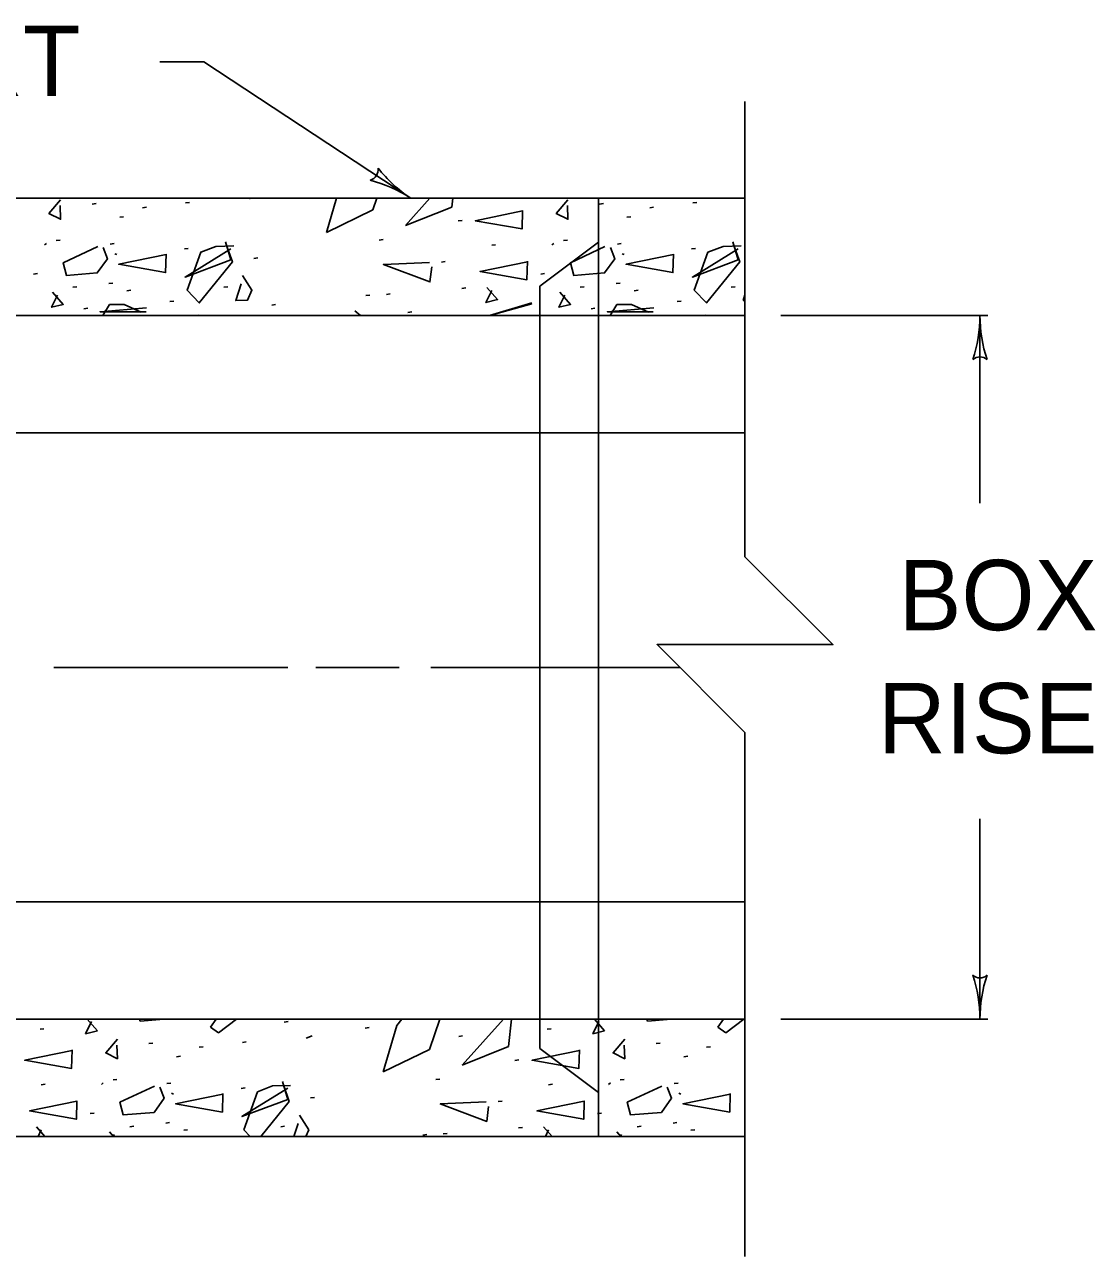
# Model space of a CAD drawing. Extents: x 1007 to 1035.5, y 1000.5 to 1021.5.
# Drawn here: x 1020.629 to 1023.673, y 1008.088 to 1011.589 of the extents above; entities that cross this region are included whole.
import ezdxf

# ---------------------------------------------------------------- set-up
doc = ezdxf.new("R2010")
doc.units = 0
doc.layers.add('Level 1', color=7, linetype='Continuous')

msp = doc.modelspace()

# ---------------------------------------------------------------- linework, layer by layer
at = {"layer": 'Level 1'}
for p, q in [((1021.0131, 1011.4834), (1021.1381, 1011.4834)), ((1021.1381, 1011.4834), (1021.7269, 1011.0955)), ((1016.26, 1011.0955), (1022.6767, 1011.0955)), ((1022.26, 1011.0955), (1022.26, 1008.4288)), ((1022.26, 1010.9705), (1022.0933, 1010.8455)), ((1022.0933, 1010.8455), (1022.0933, 1008.6788)), ((1016.26, 1010.7622), (1022.6767, 1010.7622)), ((1022.779, 1010.7622), (1023.3668, 1010.7622)), ((1023.3445, 1010.2286), (1023.3445, 1010.7622)), ((1016.26, 1010.4288), (1022.6767, 1010.4288)), ((1020.7123, 1009.7622), (1021.3777, 1009.7622)), ((1021.4566, 1009.7622), (1021.6934, 1009.7622)), ((1021.7837, 1009.7622), (1022.4912, 1009.7622)), ((1023.3445, 1008.7622), (1023.3445, 1009.3317)), ((1016.26, 1009.0955), (1022.6767, 1009.0955)), ((1016.26, 1008.7622), (1022.6767, 1008.7622)), ((1022.779, 1008.7622), (1023.3668, 1008.7622)), ((1022.0933, 1008.6788), (1022.26, 1008.5538)), ((1016.26, 1008.4288), (1022.6767, 1008.4288))]:
    msp.add_line(p, q, dxfattribs=at)
for points in [[(1022.6767, 1011.3703), (1022.6767, 1010.0767), (1022.9267, 1009.8267), (1022.4267, 1009.8267), (1022.6767, 1009.5767), (1022.6767, 1008.0878)], [(1020.7315, 1011.0915), (1020.6982, 1011.0527), (1020.7315, 1011.036), (1020.7301, 1011.0748)], [(1020.8321, 1011.0804), (1020.821, 1011.079)], [(1021.0976, 1011.0838), (1021.0865, 1011.0824)], [(1021.2712, 1011.0955), (1021.2683, 1011.0943)], [(1021.5154, 1011.0955), (1021.4869, 1010.9986)], [(1021.6187, 1011.0623), (1021.6298, 1011.0955)], [(1021.781, 1011.0955), (1021.7116, 1011.018)], [(1021.8434, 1011.0707), (1021.846, 1011.0955)], [(1022.1735, 1011.0915), (1022.1402, 1011.0527), (1022.1735, 1011.036), (1022.1721, 1011.0748)], [(1022.2741, 1011.0804), (1022.263, 1011.079)], [(1022.5396, 1011.0838), (1022.5285, 1011.0824)], [(1020.9104, 1011.043), (1020.8993, 1011.0416)], [(1020.9751, 1011.0702), (1020.9639, 1011.0688)], [(1021.4869, 1010.9986), (1021.6187, 1011.0623)], [(1021.7116, 1011.018), (1021.8434, 1011.0707)], [(1022.0445, 1011.0596), (1021.9099, 1011.0318), (1022.0431, 1011.0083), (1022.0445, 1011.061)], [(1022.3524, 1011.043), (1022.3413, 1011.0416)], [(1022.4171, 1011.0702), (1022.4059, 1011.0688)], [(1021.8725, 1011.0328), (1021.8614, 1011.0313)], [(1020.73, 1010.9769), (1020.7189, 1010.9755)], [(1021.2155, 1010.952), (1021.0852, 1010.8715), (1021.2155, 1010.9201), (1021.2003, 1010.9714)], [(1021.6479, 1010.9783), (1021.6368, 1010.9769)], [(1022.172, 1010.9769), (1022.1609, 1010.9755)], [(1022.6575, 1010.952), (1022.5272, 1010.8715), (1022.6575, 1010.9201), (1022.6423, 1010.9714)], [(1020.6913, 1010.9673), (1020.6857, 1010.9631)], [(1020.8368, 1010.9582), (1020.7384, 1010.9123), (1020.7481, 1010.8763), (1020.8355, 1010.8833), (1020.8646, 1010.9235), (1020.8521, 1010.9553)], [(1020.8832, 1010.9668), (1020.8721, 1010.9653)], [(1020.891, 1010.9353), (1020.8854, 1010.9381)], [(1021.0313, 1010.9357), (1020.8968, 1010.908), (1021.0299, 1010.8844), (1021.0313, 1010.9371)], [(1021.0942, 1010.9531), (1021.0831, 1010.9517)], [(1021.2238, 1010.9603), (1021.1725, 1010.9589), (1021.1295, 1010.9423), (1021.0907, 1010.8341), (1021.1253, 1010.798), (1021.2197, 1010.9145), (1021.203, 1010.9617)], [(1021.9678, 1010.9633), (1021.9568, 1010.9619)], [(1022.1333, 1010.9673), (1022.1277, 1010.9631)], [(1022.2788, 1010.9582), (1022.1804, 1010.9123), (1022.1901, 1010.8763), (1022.2775, 1010.8833), (1022.3066, 1010.9235), (1022.2941, 1010.9553)], [(1022.3252, 1010.9668), (1022.3141, 1010.9653)], [(1022.333, 1010.9353), (1022.3274, 1010.9381)], [(1022.4733, 1010.9357), (1022.3388, 1010.908), (1022.4719, 1010.8844), (1022.4733, 1010.9371)], [(1022.5362, 1010.9531), (1022.5251, 1010.9517)], [(1022.6658, 1010.9603), (1022.6145, 1010.9589), (1022.5715, 1010.9423), (1022.5327, 1010.8341), (1022.5673, 1010.798), (1022.6617, 1010.9145), (1022.645, 1010.9617)], [(1021.2916, 1010.9258), (1021.2804, 1010.9245)], [(1021.7796, 1010.9132), (1021.6492, 1010.9076), (1021.781, 1010.8577), (1021.7865, 1010.9007)], [(1021.8249, 1010.9157), (1021.8138, 1010.9143)], [(1022.0581, 1010.9153), (1021.9236, 1010.8875), (1022.0568, 1010.864), (1022.0581, 1010.9167)], [(1020.6653, 1010.8816), (1020.6543, 1010.8803)], [(1021.2447, 1010.8521), (1021.2294, 1010.8049), (1021.2627, 1010.8063), (1021.2752, 1010.8341), (1021.2488, 1010.8757)], [(1022.1073, 1010.8816), (1022.0963, 1010.8803)], [(1020.7777, 1010.8442), (1020.7666, 1010.8428)], [(1020.8798, 1010.8544), (1020.8687, 1010.853)], [(1020.9308, 1010.834), (1020.9197, 1010.8326)], [(1021.2065, 1010.8442), (1021.1954, 1010.8428)], [(1021.8828, 1010.8408), (1021.8717, 1010.8394)], [(1021.9568, 1010.8338), (1021.9401, 1010.7992), (1021.9734, 1010.8075), (1021.9429, 1010.8422)], [(1022.2197, 1010.8442), (1022.2086, 1010.8428)], [(1022.3218, 1010.8544), (1022.3107, 1010.853)], [(1022.3728, 1010.834), (1022.3617, 1010.8326)], [(1022.6485, 1010.8442), (1022.6374, 1010.8428)], [(1020.7223, 1010.8203), (1020.7058, 1010.7856), (1020.739, 1010.7939), (1020.7085, 1010.8286)], [(1021.0533, 1010.8033), (1021.0423, 1010.8019)], [(1021.6105, 1010.8203), (1021.5993, 1010.819)], [(1021.6683, 1010.8238), (1021.6573, 1010.8224)], [(1022.0708, 1010.798), (1021.9505, 1010.7622)], [(1021.9513, 1010.7622), (1022.0708, 1010.7953)], [(1022.1643, 1010.8203), (1022.1478, 1010.7856), (1022.181, 1010.7939), (1022.1505, 1010.8286)], [(1022.4953, 1010.8033), (1022.4843, 1010.8019)], [(1022.6767, 1010.8212), (1022.6714, 1010.8049)], [(1022.6714, 1010.8049), (1022.6767, 1010.8052)], [(1020.8083, 1010.7829), (1020.7972, 1010.7815)], [(1020.9756, 1010.7842), (1020.8438, 1010.7731), (1020.9742, 1010.7731)], [(1020.8702, 1010.7938), (1020.8516, 1010.7622)], [(1020.9118, 1010.7938), (1020.8702, 1010.7938)], [(1020.9603, 1010.7717), (1020.9118, 1010.7938)], [(1021.1226, 1010.7633), (1021.1219, 1010.7622)], [(1021.1493, 1010.7622), (1021.1226, 1010.7633)], [(1021.3426, 1010.7932), (1021.3315, 1010.7918)], [(1021.5835, 1010.7622), (1021.5673, 1010.7758)], [(1021.7296, 1010.7728), (1021.7185, 1010.7713)], [(1021.8419, 1010.7625), (1021.8393, 1010.7622)], [(1022.2503, 1010.7829), (1022.2392, 1010.7815)], [(1022.4176, 1010.7842), (1022.2858, 1010.7731), (1022.4162, 1010.7731)], [(1022.3122, 1010.7938), (1022.2936, 1010.7622)], [(1022.3538, 1010.7938), (1022.3122, 1010.7938)], [(1022.4023, 1010.7717), (1022.3538, 1010.7938)], [(1022.5646, 1010.7633), (1022.5639, 1010.7622)], [(1022.5913, 1010.7622), (1022.5646, 1010.7633)], [(1020.6839, 1008.7349), (1020.6728, 1008.7335)], [(1020.8192, 1008.7553), (1020.8026, 1008.7206)], [(1020.8026, 1008.7206), (1020.8358, 1008.7288)], [(1020.8358, 1008.7288), (1020.8065, 1008.7622)], [(1020.9558, 1008.7622), (1020.9573, 1008.7568)], [(1020.9573, 1008.7568), (1021.0246, 1008.7622)], [(1021.1739, 1008.7622), (1021.1578, 1008.7398)], [(1021.1578, 1008.7398), (1021.1801, 1008.7232)], [(1021.1801, 1008.7232), (1021.2315, 1008.7622)], [(1021.3782, 1008.7553), (1021.3671, 1008.7539)], [(1021.6086, 1008.7383), (1021.5975, 1008.7369)], [(1021.6873, 1008.744), (1021.6484, 1008.6123)], [(1021.7013, 1008.7622), (1021.6873, 1008.744)], [(1021.7802, 1008.676), (1021.8092, 1008.7622)], [(1021.99, 1008.7622), (1021.8731, 1008.6317)], [(1022.0049, 1008.6843), (1022.0133, 1008.7622)], [(1022.1259, 1008.7349), (1022.1148, 1008.7335)], [(1022.2612, 1008.7553), (1022.2446, 1008.7206)], [(1022.2446, 1008.7206), (1022.2778, 1008.7288)], [(1022.2778, 1008.7288), (1022.2485, 1008.7622)], [(1022.3978, 1008.7622), (1022.3993, 1008.7568)], [(1022.3993, 1008.7568), (1022.4666, 1008.7622)], [(1022.6159, 1008.7622), (1022.5998, 1008.7398)], [(1022.5998, 1008.7398), (1022.6221, 1008.7232)], [(1022.6221, 1008.7232), (1022.6735, 1008.7622)], [(1020.893, 1008.7052), (1020.8597, 1008.6663), (1020.893, 1008.6497), (1020.8916, 1008.6885)], [(1020.9936, 1008.6941), (1020.9825, 1008.6927)], [(1021.2591, 1008.6974), (1021.248, 1008.6961)], [(1021.4463, 1008.7149), (1021.4298, 1008.7079)], [(1021.8741, 1008.7145), (1021.863, 1008.7131)], [(1022.335, 1008.7052), (1022.3017, 1008.6663), (1022.335, 1008.6497), (1022.3336, 1008.6885)], [(1022.4356, 1008.6941), (1022.4245, 1008.6927)], [(1020.764, 1008.6733), (1020.6294, 1008.6455), (1020.7626, 1008.6219), (1020.764, 1008.6747)], [(1021.1366, 1008.6838), (1021.1254, 1008.6825)], [(1021.6484, 1008.6123), (1021.7802, 1008.676)], [(1021.8731, 1008.6317), (1022.0049, 1008.6843)], [(1022.206, 1008.6733), (1022.0714, 1008.6455), (1022.2046, 1008.6219), (1022.206, 1008.6747)], [(1022.5786, 1008.6838), (1022.5674, 1008.6825)], [(1021.0719, 1008.6567), (1021.0608, 1008.6553)], [(1022.034, 1008.6464), (1022.0229, 1008.645)], [(1022.5139, 1008.6567), (1022.5028, 1008.6553)], [(1020.8915, 1008.5906), (1020.8804, 1008.5892)], [(1021.8094, 1008.592), (1021.7983, 1008.5906)], [(1022.3335, 1008.5906), (1022.3224, 1008.5892)], [(1020.6873, 1008.577), (1020.6763, 1008.5756)], [(1020.8528, 1008.5809), (1020.8472, 1008.5768)], [(1020.9983, 1008.5718), (1020.8999, 1008.526), (1020.9096, 1008.49), (1020.997, 1008.4969), (1021.0261, 1008.5372), (1021.0136, 1008.569)], [(1021.0447, 1008.5804), (1021.0336, 1008.579)], [(1021.2557, 1008.5668), (1021.2446, 1008.5653)], [(1021.377, 1008.5657), (1021.2467, 1008.4852), (1021.377, 1008.5338), (1021.3618, 1008.5851)], [(1021.291, 1008.5559), (1021.2522, 1008.4478)], [(1021.334, 1008.5726), (1021.291, 1008.5559)], [(1021.3853, 1008.574), (1021.334, 1008.5726)], [(1021.3812, 1008.5282), (1021.3645, 1008.5753)], [(1022.1293, 1008.577), (1022.1183, 1008.5756)], [(1022.2948, 1008.5809), (1022.2892, 1008.5768)], [(1022.4403, 1008.5718), (1022.3419, 1008.526), (1022.3516, 1008.49), (1022.439, 1008.4969), (1022.4681, 1008.5372), (1022.4556, 1008.569)], [(1022.4867, 1008.5804), (1022.4756, 1008.579)], [(1020.7776, 1008.5289), (1020.6431, 1008.5012), (1020.7763, 1008.4777), (1020.7776, 1008.5303)], [(1021.0525, 1008.549), (1021.0469, 1008.5518)], [(1021.1928, 1008.5493), (1021.0583, 1008.5217), (1021.1914, 1008.4981), (1021.1928, 1008.5508)], [(1021.3007, 1008.4288), (1021.3812, 1008.5282)], [(1021.4531, 1008.5395), (1021.4419, 1008.5382)], [(1021.9411, 1008.5268), (1021.8107, 1008.5213), (1021.9425, 1008.4713), (1021.948, 1008.5143)], [(1021.9864, 1008.5293), (1021.9753, 1008.5279)], [(1022.2196, 1008.5289), (1022.0851, 1008.5012), (1022.2183, 1008.4777), (1022.2196, 1008.5303)], [(1022.4945, 1008.549), (1022.4889, 1008.5518)], [(1022.6348, 1008.5493), (1022.5003, 1008.5217), (1022.6334, 1008.4981), (1022.6348, 1008.5508)], [(1020.8268, 1008.4953), (1020.8158, 1008.4939)], [(1021.4367, 1008.4478), (1021.4103, 1008.4893)], [(1022.2688, 1008.4953), (1022.2578, 1008.4939)], [(1020.6862, 1008.4288), (1020.6624, 1008.4558)], [(1020.9392, 1008.4578), (1020.9281, 1008.4565)], [(1021.0413, 1008.4681), (1021.0302, 1008.4667)], [(1021.368, 1008.4578), (1021.3569, 1008.4565)], [(1021.4062, 1008.4658), (1021.3942, 1008.4288)], [(1022.0443, 1008.4544), (1022.0332, 1008.4531)], [(1022.1282, 1008.4288), (1022.1044, 1008.4558)], [(1022.3812, 1008.4578), (1022.3701, 1008.4565)], [(1022.4833, 1008.4681), (1022.4722, 1008.4667)], [(1020.6763, 1008.4475), (1020.6673, 1008.4288)], [(1020.8818, 1008.4288), (1020.87, 1008.4423)], [(1020.8838, 1008.4339), (1020.8813, 1008.4288)], [(1021.0923, 1008.4477), (1021.0812, 1008.4463)], [(1021.2522, 1008.4478), (1021.2703, 1008.4288)], [(1021.4281, 1008.4288), (1021.4367, 1008.4478)], [(1021.772, 1008.434), (1021.7608, 1008.4327)], [(1021.8298, 1008.4374), (1021.8188, 1008.4361)], [(1022.1183, 1008.4475), (1022.1093, 1008.4288)], [(1022.3238, 1008.4288), (1022.312, 1008.4423)], [(1022.3258, 1008.4339), (1022.3233, 1008.4288)], [(1022.5343, 1008.4477), (1022.5232, 1008.4463)]]:
    msp.add_lwpolyline(points, dxfattribs=at)
for centre, radius, start, end in [((1021.6028, 1011.1773), 0.0313, 285.3982, 7.5149), ((1021.942, 1011.422), 0.3909, 217.9707, 236.6175), ((1021.5118, 1010.769), 0.3909, 56.6236, 75.2923), ((1021.5118, 1010.769), 0.3909, 56.6113, 56.6236), ((1022.9536, 1010.7622), 0.3909, 341.3472, 359.9939), ((1023.7354, 1010.7622), 0.3909, 179.9878, 180), ((1023.7354, 1010.7622), 0.3909, 180, 198.6688), ((1023.3445, 1010.6135), 0.0313, 48.7746, 130.8913), ((1023.3445, 1008.9108), 0.0313, 228.7746, 310.8913), ((1022.9536, 1008.7622), 0.3909, 0, 18.6688), ((1023.7354, 1008.7622), 0.3909, 161.3472, 179.9939), ((1022.9536, 1008.7622), 0.3909, 359.9878, 0)]:
    msp.add_arc(centre, radius, start, end, dxfattribs=at)

# ---------------------------------------------------------------- texts
for s, p in [('BOX CULVERT', (1018.9001, 1011.3862)), ('BOX', (1023.1135, 1009.8677)), ('RISE', (1023.0544, 1009.5177))]:
    msp.add_text(s, height=0.2, dxfattribs=at).set_placement(p)

doc.saveas('drawing.dxf')
